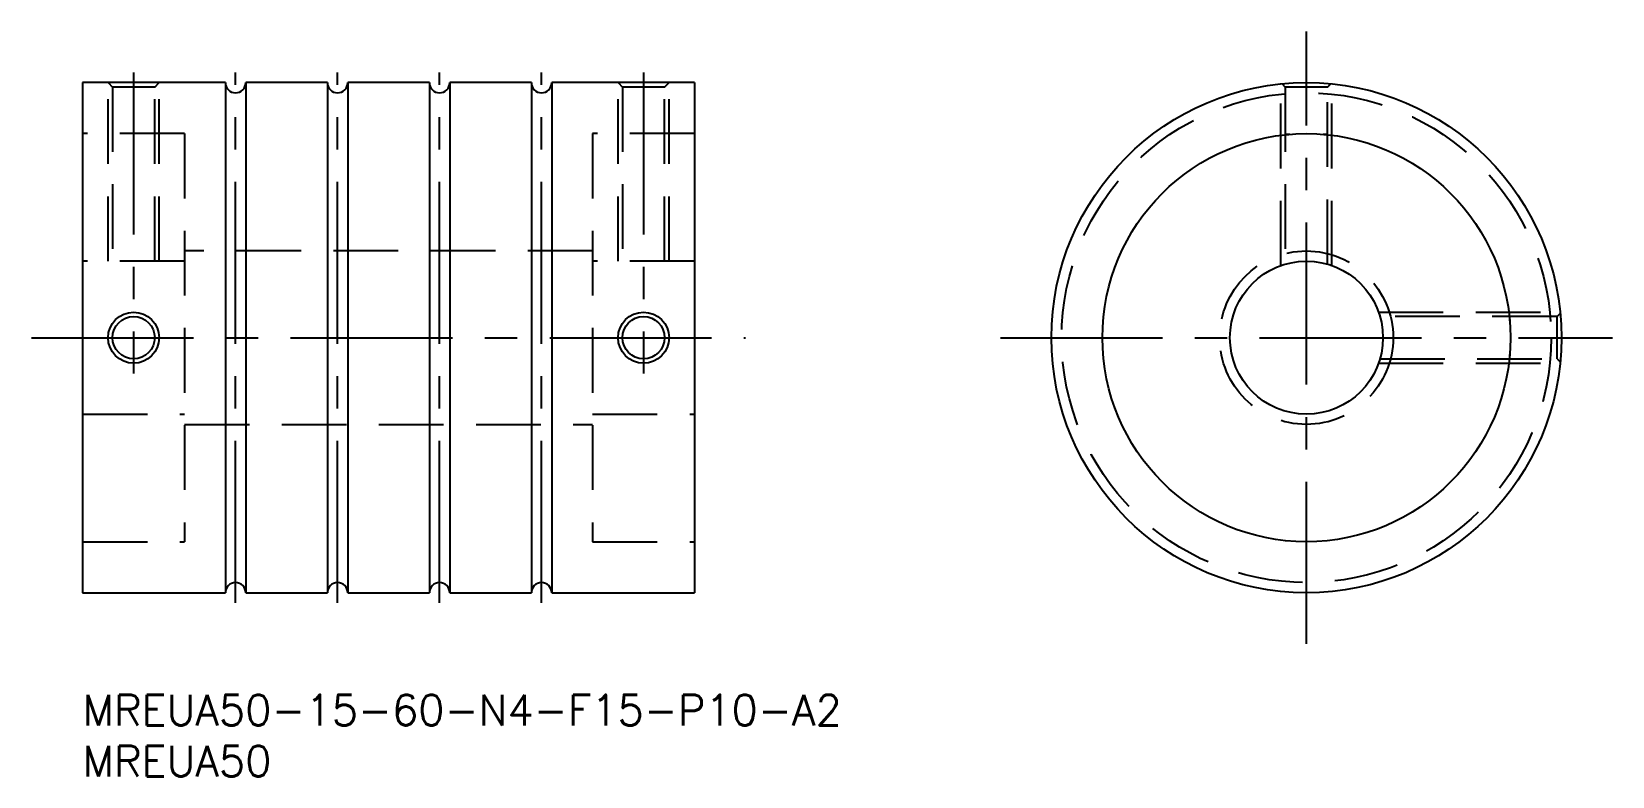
# Model space of a CAD drawing. Extents: x -5 to 150, y -8 to 65.
import ezdxf

# ---------------------------------------------------------------- set-up
doc = ezdxf.new("R2010")
doc.units = 0
doc.header["$LTSCALE"] = 0.5
doc.linetypes.add('CENTER', pattern=[50.8, 31.75, -6.35, 6.35, -6.35])
doc.linetypes.add('DASHED', pattern=[19.05, 12.7, -6.35])
for name, color, linetype in [('MSM_CENTER', 1, 'CENTER'), ('MSM_CONTINUOUS', 7, 'CONTINUOUS'), ('MSM_DASHED', 4, 'DASHED'), ('MSM_NARROW', 5, 'CONTINUOUS'), ('MSM_PART_NUMBER', 7, 'CONTINUOUS')]:
    doc.layers.add(name, color=color, linetype=linetype)
doc.styles.get("Standard").update_dxf_attribs({"font": 'txt.shx', "height": 3, "bigfont": 'bigfont.shx'})

msp = doc.modelspace()

# ---------------------------------------------------------------- linework, layer by layer
at = {"layer": 'MSM_CENTER'}
for p, q in [((120, 5), (120, 65)), ((5, 61), (5, 31.5)), ((15, 9), (15, 61)), ((25, 9), (25, 61)), ((35, 9), (35, 61)), ((45, 9), (45, 61)), ((55, 61), (55, 31.5)), ((-5, 35), (65, 35)), ((90, 35), (150, 35))]:
    msp.add_line(p, q, dxfattribs=at)
at = {"layer": 'MSM_CONTINUOUS'}
for p, q in [((14, 60), (0, 60)), ((0, 60), (0, 10)), ((14, 60), (14, 10)), ((24, 60), (16, 60)), ((16, 60), (16, 10)), ((24, 60), (24, 10)), ((34, 60), (26, 60)), ((26, 60), (26, 10)), ((34, 60), (34, 10)), ((44, 60), (36, 60)), ((36, 60), (36, 10)), ((44, 60), (44, 10)), ((60, 60), (46, 60)), ((46, 60), (46, 10)), ((52.51, 60), (52.5, 60)), ((60, 60), (60, 10)), ((0, 10), (14, 10)), ((16, 10), (24, 10)), ((26, 10), (34, 10)), ((36, 10), (44, 10)), ((46, 10), (60, 10))]:
    msp.add_line(p, q, dxfattribs=at)
for centre, radius in [((120, 35), 25), ((120, 35), 20), ((120, 35), 7.5), ((5, 35), 2.07), ((55, 35), 2.07)]:
    msp.add_circle(centre, radius, dxfattribs=at)
for centre, start, end in [((15, 60), 180, 0), ((25, 60), 180, 0), ((35, 60), 180, 0), ((45, 60), 180, 0), ((15, 10), 0, 180), ((25, 10), 0, 180), ((35, 10), 0, 180), ((45, 10), 0, 180)]:
    msp.add_arc(centre, 1, start, end, dxfattribs=at)
at = {"layer": 'MSM_DASHED'}
for p, q in [((2.5, 42.5), (2.5, 60)), ((2.5, 60), (2.93, 59.57)), ((2.93, 59.57), (2.93, 42.5)), ((7.07, 59.57), (2.93, 59.57)), ((7.07, 59.57), (7.5, 60)), ((7.07, 42.5), (7.07, 59.57)), ((7.5, 42.5), (7.5, 60)), ((52.5, 42.5), (52.5, 60)), ((52.5, 60), (52.93, 59.57)), ((52.93, 59.57), (52.93, 42.5)), ((57.07, 59.57), (52.93, 59.57)), ((57.07, 59.57), (57.5, 60)), ((57.07, 42.5), (57.07, 59.57)), ((57.5, 42.5), (57.5, 60)), ((117.5, 42.07), (117.5, 59.87)), ((117.62, 59.88), (117.93, 59.57)), ((117.93, 59.57), (117.93, 42.21)), ((122.07, 59.57), (117.93, 59.57)), ((122.07, 59.57), (122.38, 59.88)), ((122.07, 42.21), (122.07, 59.57)), ((122.5, 42.07), (122.5, 59.87)), ((10, 55), (0, 55)), ((10, 55), (10, 15)), ((60, 55), (50, 55)), ((50, 55), (50, 15)), ((117.93, 54.93), (117.89, 54.89)), ((118.36, 54.93), (117.93, 54.93)), ((122.07, 54.93), (121.64, 54.93)), ((122.11, 54.89), (122.07, 54.93)), ((50, 43.5), (10, 43.5)), ((10, 42.5), (0, 42.5)), ((60, 42.5), (50, 42.5)), ((127.07, 37.5), (144.87, 37.5)), ((144.88, 37.38), (144.57, 37.07)), ((144.57, 37.07), (127.21, 37.07)), ((139.93, 37.07), (139.89, 37.11)), ((139.93, 36.64), (139.93, 37.07)), ((144.57, 32.93), (144.57, 37.07)), ((127.21, 32.93), (144.57, 32.93)), ((139.89, 32.89), (139.93, 32.93)), ((139.93, 32.93), (139.93, 33.36)), ((144.57, 32.93), (144.88, 32.62)), ((127.07, 32.5), (144.87, 32.5)), ((0, 27.5), (10, 27.5)), ((10, 26.5), (50, 26.5)), ((50, 27.5), (60, 27.5)), ((0, 15), (10, 15)), ((50, 15), (60, 15))]:
    msp.add_line(p, q, dxfattribs=at)
for radius in [24, 8.5]:
    msp.add_circle((120, 35), radius, dxfattribs=at)
at = {"layer": 'MSM_NARROW'}
for centre in [(5, 35), (55, 35)]:
    msp.add_circle(centre, 2.5, dxfattribs=at)

# ---------------------------------------------------------------- texts
at = {"layer": 'MSM_PART_NUMBER'}
for s, p in [('MREUA50-15-60-N4-F15-P10-A2', (0, -3)), ('MREUA50', (0, -8))]:
    msp.add_text(s, height=3, dxfattribs=at).set_placement(p)

doc.saveas('drawing.dxf')
